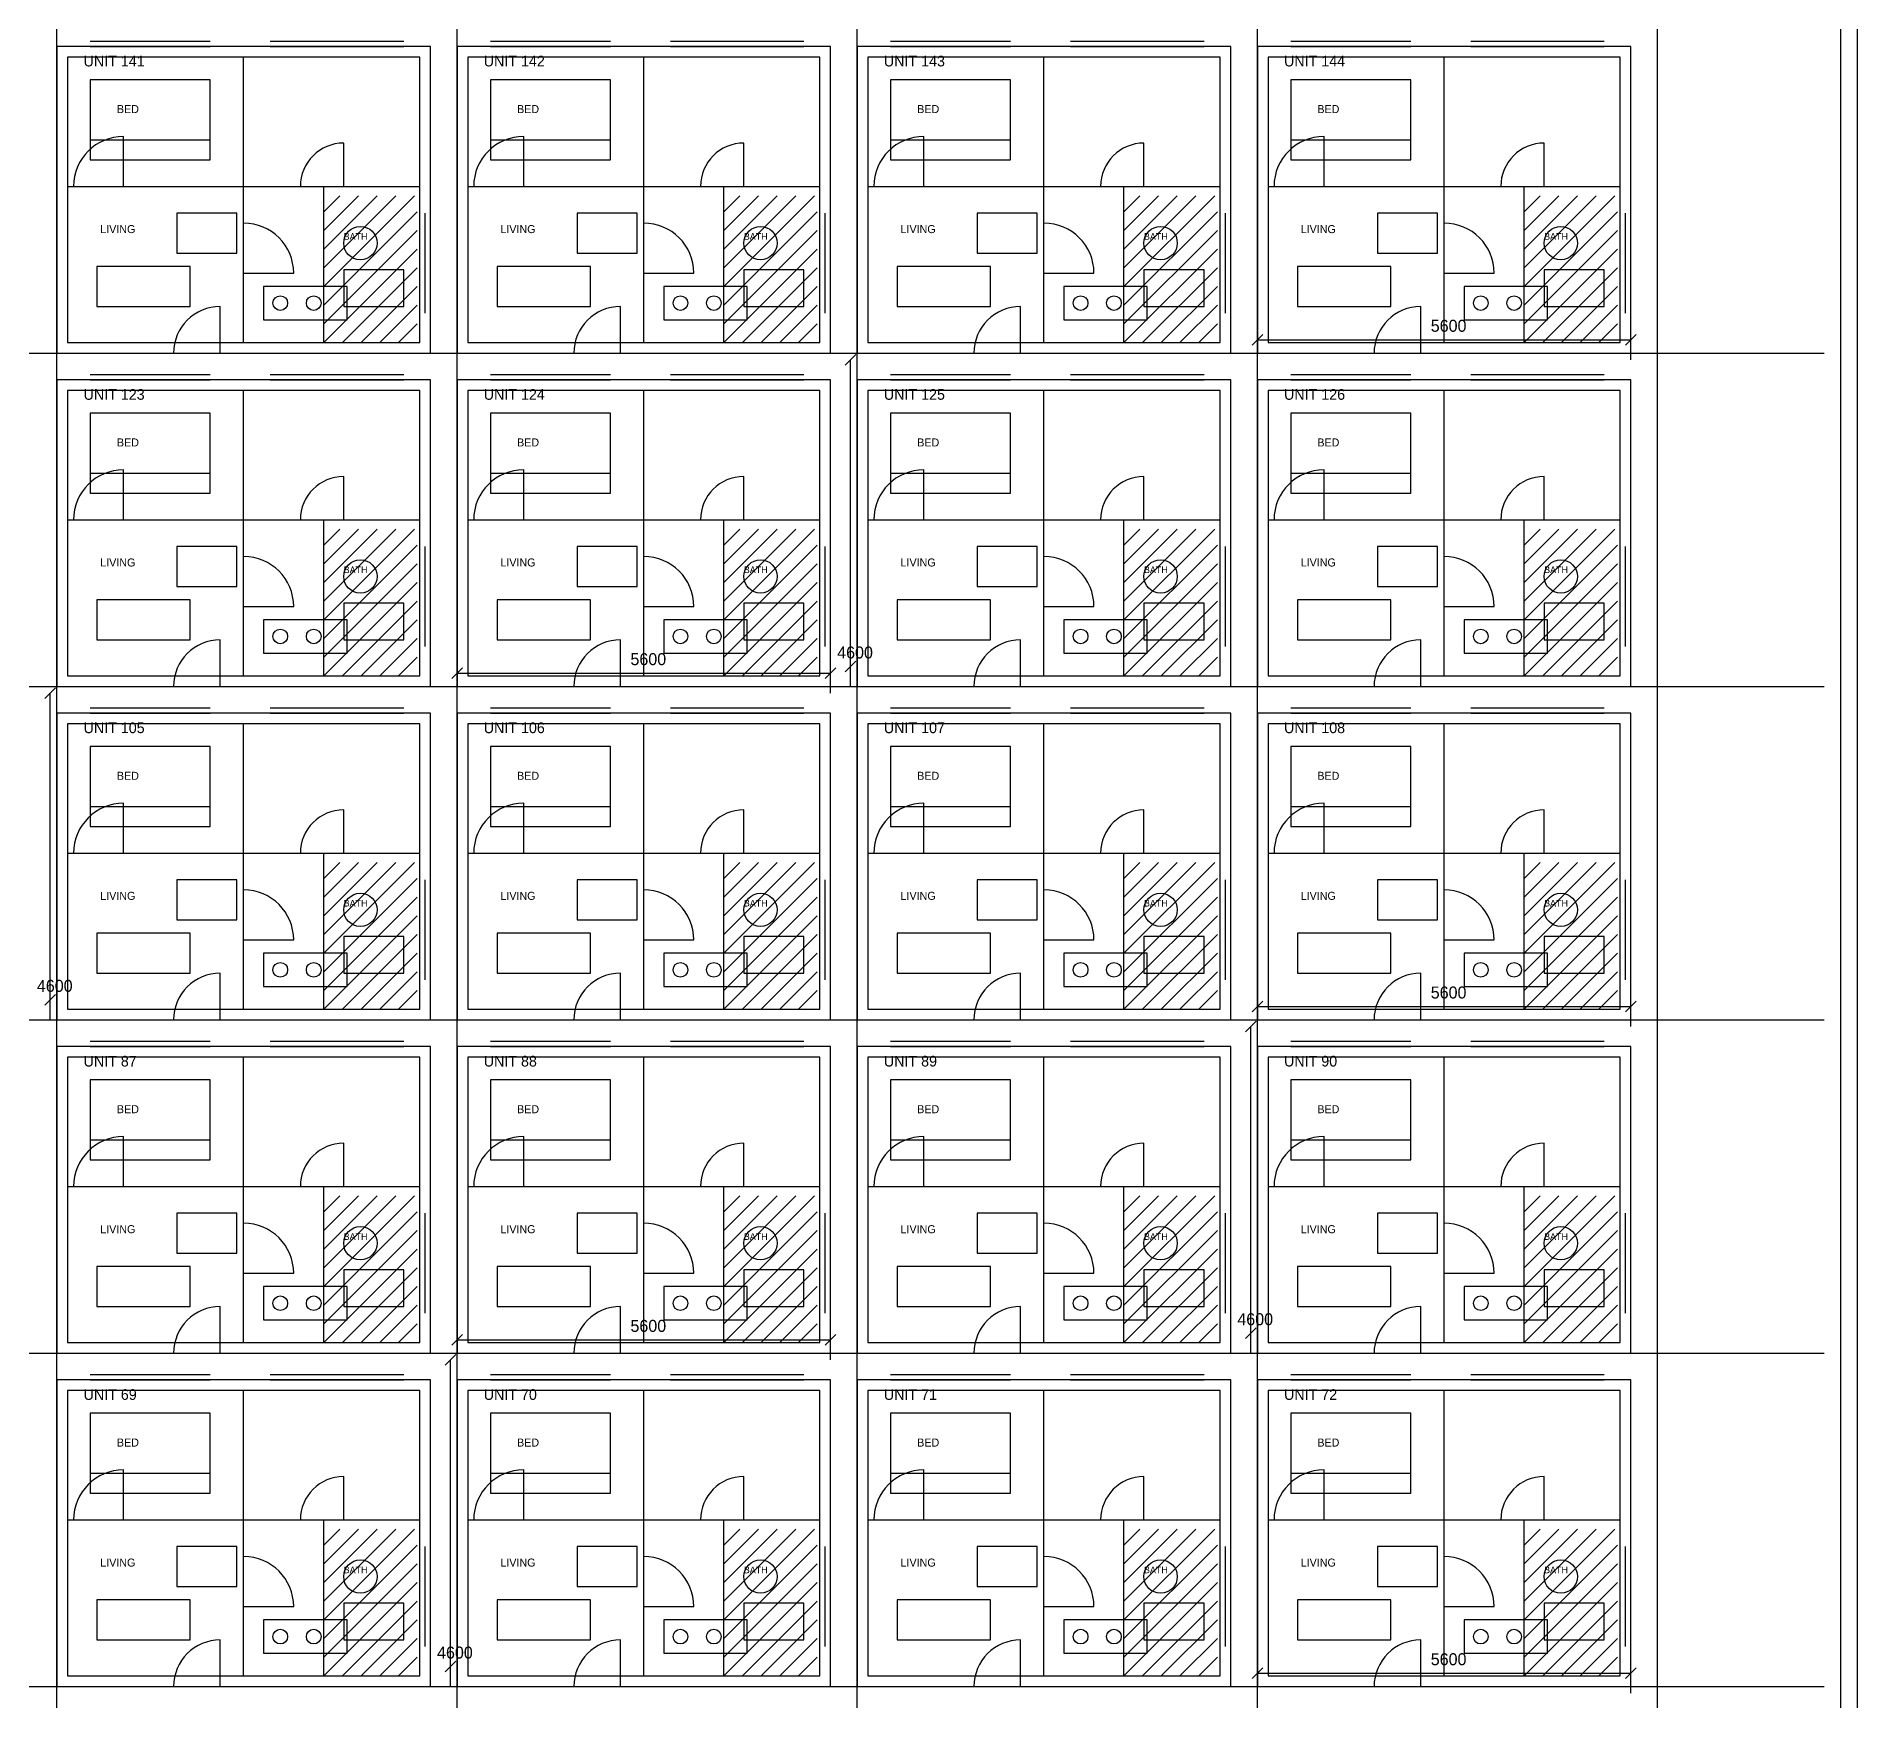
# Model space of a CAD drawing. Header units: millimetres. Extents: x -689 to 114080, y -500 to 99080.
# Drawn here: x 86693 to 114000, y 17790 to 42750 of the extents above; entities that cross this region are included whole.
import ezdxf

# ---------------------------------------------------------------- set-up
doc = ezdxf.new("R2010")
doc.units = ezdxf.units.MM
for name, color, linetype in [('DIMENSIONS', 3, 'CONTINUOUS'), ('DOORS', 2, 'CONTINUOUS'), ('FURNITURE', 5, 'CONTINUOUS'), ('GRID', 8, 'CONTINUOUS'), ('HATCH_SIM', 9, 'CONTINUOUS'), ('TEXT', 6, 'CONTINUOUS'), ('WALLS', 7, 'CONTINUOUS'), ('WINDOWS', 4, 'CONTINUOUS')]:
    doc.layers.add(name, color=color, linetype=linetype)

msp = doc.modelspace()

# ---------------------------------------------------------------- linework, layer by layer
at = {"layer": 'DIMENSIONS'}
for p, q in [((104920, 38120), (105080, 38280)), ((110520, 38120), (110680, 38280)), ((98820, 37820), (98980, 37980)), ((105000, 38200), (110600, 38200)), ((105000, 37900), (105000, 38200)), ((110600, 37900), (110600, 38200)), ((98900, 33300), (98900, 37900)), ((98900, 37600), (98900, 37900)), ((98820, 33220), (98980, 33380)), ((92920, 33120), (93080, 33280)), ((93000, 33200), (98600, 33200)), ((93000, 32900), (93000, 33200)), ((98520, 33120), (98680, 33280)), ((98600, 32900), (98600, 33200)), ((98900, 33000), (98900, 33300)), ((86820, 32820), (86980, 32980)), ((86900, 28300), (86900, 32900)), ((86900, 32600), (86900, 32900)), ((86820, 28220), (86980, 28380)), ((86900, 28000), (86900, 28300)), ((104920, 28120), (105080, 28280)), ((105000, 28200), (110600, 28200)), ((105000, 27900), (105000, 28200)), ((110520, 28120), (110680, 28280)), ((110600, 27900), (110600, 28200)), ((104820, 27820), (104980, 27980)), ((104900, 23300), (104900, 27900)), ((104900, 27600), (104900, 27900)), ((92920, 23120), (93080, 23280)), ((98520, 23120), (98680, 23280)), ((104820, 23220), (104980, 23380)), ((104900, 23000), (104900, 23300)), ((92820, 22820), (92980, 22980)), ((93000, 23200), (98600, 23200)), ((93000, 22900), (93000, 23200)), ((98600, 22900), (98600, 23200)), ((92900, 18300), (92900, 22900)), ((92900, 22600), (92900, 22900)), ((92820, 18220), (92980, 18380)), ((92900, 18000), (92900, 18300)), ((104920, 18120), (105080, 18280)), ((105000, 18200), (110600, 18200)), ((105000, 17900), (105000, 18200)), ((110520, 18120), (110680, 18280)), ((110600, 17900), (110600, 18200))]:
    msp.add_line(p, q, dxfattribs=at)
at = {"layer": 'DOORS'}
for p, q in [((88000, 40500), (88000, 41250)), ((94000, 40500), (94000, 41250)), ((100000, 40500), (100000, 41250)), ((106000, 40500), (106000, 41250)), ((91300, 40500), (91300, 41150)), ((97300, 40500), (97300, 41150)), ((103300, 40500), (103300, 41150)), ((109300, 40500), (109300, 41150)), ((89800, 39200), (90550, 39200)), ((95800, 39200), (96550, 39200)), ((101800, 39200), (102550, 39200)), ((107800, 39200), (108550, 39200)), ((89450, 38000), (89450, 38700)), ((95450, 38000), (95450, 38700)), ((101450, 38000), (101450, 38700)), ((107450, 38000), (107450, 38700)), ((88000, 35500), (88000, 36250)), ((91300, 35500), (91300, 36150)), ((94000, 35500), (94000, 36250)), ((97300, 35500), (97300, 36150)), ((100000, 35500), (100000, 36250)), ((103300, 35500), (103300, 36150)), ((106000, 35500), (106000, 36250)), ((109300, 35500), (109300, 36150)), ((89800, 34200), (90550, 34200)), ((95800, 34200), (96550, 34200)), ((101800, 34200), (102550, 34200)), ((107800, 34200), (108550, 34200)), ((89450, 33000), (89450, 33700)), ((95450, 33000), (95450, 33700)), ((101450, 33000), (101450, 33700)), ((107450, 33000), (107450, 33700)), ((88000, 30500), (88000, 31250)), ((91300, 30500), (91300, 31150)), ((94000, 30500), (94000, 31250)), ((97300, 30500), (97300, 31150)), ((100000, 30500), (100000, 31250)), ((103300, 30500), (103300, 31150)), ((106000, 30500), (106000, 31250)), ((109300, 30500), (109300, 31150)), ((89800, 29200), (90550, 29200)), ((95800, 29200), (96550, 29200)), ((101800, 29200), (102550, 29200)), ((107800, 29200), (108550, 29200)), ((89450, 28000), (89450, 28700)), ((95450, 28000), (95450, 28700)), ((101450, 28000), (101450, 28700)), ((107450, 28000), (107450, 28700)), ((88000, 25500), (88000, 26250)), ((94000, 25500), (94000, 26250)), ((100000, 25500), (100000, 26250)), ((106000, 25500), (106000, 26250)), ((91300, 25500), (91300, 26150)), ((97300, 25500), (97300, 26150)), ((103300, 25500), (103300, 26150)), ((109300, 25500), (109300, 26150)), ((89800, 24200), (90550, 24200)), ((95800, 24200), (96550, 24200)), ((101800, 24200), (102550, 24200)), ((107800, 24200), (108550, 24200)), ((89450, 23000), (89450, 23700)), ((95450, 23000), (95450, 23700)), ((101450, 23000), (101450, 23700)), ((107450, 23000), (107450, 23700)), ((88000, 20500), (88000, 21250)), ((91300, 20500), (91300, 21150)), ((94000, 20500), (94000, 21250)), ((97300, 20500), (97300, 21150)), ((100000, 20500), (100000, 21250)), ((103300, 20500), (103300, 21150)), ((106000, 20500), (106000, 21250)), ((109300, 20500), (109300, 21150)), ((89800, 19200), (90550, 19200)), ((95800, 19200), (96550, 19200)), ((101800, 19200), (102550, 19200)), ((107800, 19200), (108550, 19200)), ((89450, 18000), (89450, 18700)), ((95450, 18000), (95450, 18700)), ((101450, 18000), (101450, 18700)), ((107450, 18000), (107450, 18700))]:
    msp.add_line(p, q, dxfattribs=at)
for centre, radius, start, end in [((88000, 40500), 750, 90, 180), ((94000, 40500), 750, 90, 180), ((100000, 40500), 750, 90, 180), ((106000, 40500), 750, 90, 180), ((91300, 40500), 650, 90, 180), ((97300, 40500), 650, 90, 180), ((103300, 40500), 650, 90, 180), ((109300, 40500), 650, 90, 180), ((89800, 39200), 750, 0, 90), ((95800, 39200), 750, 0, 90), ((101800, 39200), 750, 0, 90), ((107800, 39200), 750, 0, 90), ((89450, 38000), 700, 90, 180), ((95450, 38000), 700, 90, 180), ((101450, 38000), 700, 90, 180), ((107450, 38000), 700, 90, 180), ((88000, 35500), 750, 90, 180), ((91300, 35500), 650, 90, 180), ((94000, 35500), 750, 90, 180), ((97300, 35500), 650, 90, 180), ((100000, 35500), 750, 90, 180), ((103300, 35500), 650, 90, 180), ((106000, 35500), 750, 90, 180), ((109300, 35500), 650, 90, 180), ((89800, 34200), 750, 0, 90), ((95800, 34200), 750, 0, 90), ((101800, 34200), 750, 0, 90), ((107800, 34200), 750, 0, 90), ((89450, 33000), 700, 90, 180), ((95450, 33000), 700, 90, 180), ((101450, 33000), 700, 90, 180), ((107450, 33000), 700, 90, 180), ((88000, 30500), 750, 90, 180), ((91300, 30500), 650, 90, 180), ((94000, 30500), 750, 90, 180), ((97300, 30500), 650, 90, 180), ((100000, 30500), 750, 90, 180), ((103300, 30500), 650, 90, 180), ((106000, 30500), 750, 90, 180), ((109300, 30500), 650, 90, 180), ((89800, 29200), 750, 0, 90), ((95800, 29200), 750, 0, 90), ((101800, 29200), 750, 0, 90), ((107800, 29200), 750, 0, 90), ((89450, 28000), 700, 90, 180), ((95450, 28000), 700, 90, 180), ((101450, 28000), 700, 90, 180), ((107450, 28000), 700, 90, 180), ((88000, 25500), 750, 90, 180), ((94000, 25500), 750, 90, 180), ((100000, 25500), 750, 90, 180), ((106000, 25500), 750, 90, 180), ((91300, 25500), 650, 90, 180), ((97300, 25500), 650, 90, 180), ((103300, 25500), 650, 90, 180), ((109300, 25500), 650, 90, 180), ((89800, 24200), 750, 0, 90), ((95800, 24200), 750, 0, 90), ((101800, 24200), 750, 0, 90), ((107800, 24200), 750, 0, 90), ((89450, 23000), 700, 90, 180), ((95450, 23000), 700, 90, 180), ((101450, 23000), 700, 90, 180), ((107450, 23000), 700, 90, 180), ((88000, 20500), 750, 90, 180), ((91300, 20500), 650, 90, 180), ((94000, 20500), 750, 90, 180), ((97300, 20500), 650, 90, 180), ((100000, 20500), 750, 90, 180), ((103300, 20500), 650, 90, 180), ((106000, 20500), 750, 90, 180), ((109300, 20500), 650, 90, 180), ((89800, 19200), 750, 0, 90), ((95800, 19200), 750, 0, 90), ((101800, 19200), 750, 0, 90), ((107800, 19200), 750, 0, 90), ((89450, 18000), 700, 90, 180), ((95450, 18000), 700, 90, 180), ((101450, 18000), 700, 90, 180), ((107450, 18000), 700, 90, 180)]:
    msp.add_arc(centre, radius, start, end, dxfattribs=at)
at = {"layer": 'FURNITURE'}
for p, q in [((89300, 42100), (87500, 42100)), ((87500, 42100), (87500, 40900)), ((89300, 40900), (89300, 42100)), ((95300, 42100), (93500, 42100)), ((93500, 42100), (93500, 40900)), ((95300, 40900), (95300, 42100)), ((101300, 42100), (99500, 42100)), ((99500, 42100), (99500, 40900)), ((101300, 40900), (101300, 42100)), ((107300, 42100), (105500, 42100)), ((105500, 42100), (105500, 40900)), ((107300, 40900), (107300, 42100)), ((87500, 41200), (89300, 41200)), ((93500, 41200), (95300, 41200)), ((99500, 41200), (101300, 41200)), ((105500, 41200), (107300, 41200)), ((87500, 40900), (89300, 40900)), ((93500, 40900), (95300, 40900)), ((99500, 40900), (101300, 40900)), ((105500, 40900), (107300, 40900)), ((89700, 40100), (88800, 40100)), ((88800, 40100), (88800, 39500)), ((89700, 39500), (89700, 40100)), ((95700, 40100), (94800, 40100)), ((94800, 40100), (94800, 39500)), ((95700, 39500), (95700, 40100)), ((101700, 40100), (100800, 40100)), ((100800, 40100), (100800, 39500)), ((101700, 39500), (101700, 40100)), ((107700, 40100), (106800, 40100)), ((106800, 40100), (106800, 39500)), ((107700, 39500), (107700, 40100)), ((88800, 39500), (89700, 39500)), ((94800, 39500), (95700, 39500)), ((100800, 39500), (101700, 39500)), ((106800, 39500), (107700, 39500)), ((89000, 39300), (87600, 39300)), ((87600, 39300), (87600, 38700)), ((89000, 38700), (89000, 39300)), ((92200, 39250), (91300, 39250)), ((91300, 39250), (91300, 38700)), ((92200, 38700), (92200, 39250)), ((95000, 39300), (93600, 39300)), ((93600, 39300), (93600, 38700)), ((95000, 38700), (95000, 39300)), ((98200, 39250), (97300, 39250)), ((97300, 39250), (97300, 38700)), ((98200, 38700), (98200, 39250)), ((101000, 39300), (99600, 39300)), ((99600, 39300), (99600, 38700)), ((101000, 38700), (101000, 39300)), ((104200, 39250), (103300, 39250)), ((103300, 39250), (103300, 38700)), ((104200, 38700), (104200, 39250)), ((107000, 39300), (105600, 39300)), ((105600, 39300), (105600, 38700)), ((107000, 38700), (107000, 39300)), ((110200, 39250), (109300, 39250)), ((109300, 39250), (109300, 38700)), ((110200, 38700), (110200, 39250)), ((91350, 39000), (90100, 39000)), ((90100, 39000), (90100, 38500)), ((91350, 38500), (91350, 39000)), ((97350, 39000), (96100, 39000)), ((96100, 39000), (96100, 38500)), ((97350, 38500), (97350, 39000)), ((103350, 39000), (102100, 39000)), ((102100, 39000), (102100, 38500)), ((103350, 38500), (103350, 39000)), ((109350, 39000), (108100, 39000)), ((108100, 39000), (108100, 38500)), ((109350, 38500), (109350, 39000)), ((87600, 38700), (89000, 38700)), ((91300, 38700), (92200, 38700)), ((93600, 38700), (95000, 38700)), ((97300, 38700), (98200, 38700)), ((99600, 38700), (101000, 38700)), ((103300, 38700), (104200, 38700)), ((105600, 38700), (107000, 38700)), ((109300, 38700), (110200, 38700)), ((90100, 38500), (91350, 38500)), ((96100, 38500), (97350, 38500)), ((102100, 38500), (103350, 38500)), ((108100, 38500), (109350, 38500)), ((89300, 37100), (87500, 37100)), ((87500, 37100), (87500, 35900)), ((89300, 35900), (89300, 37100)), ((95300, 37100), (93500, 37100)), ((93500, 37100), (93500, 35900)), ((95300, 35900), (95300, 37100)), ((101300, 37100), (99500, 37100)), ((99500, 37100), (99500, 35900)), ((101300, 35900), (101300, 37100)), ((107300, 37100), (105500, 37100)), ((105500, 37100), (105500, 35900)), ((107300, 35900), (107300, 37100)), ((87500, 36200), (89300, 36200)), ((93500, 36200), (95300, 36200)), ((99500, 36200), (101300, 36200)), ((105500, 36200), (107300, 36200)), ((87500, 35900), (89300, 35900)), ((93500, 35900), (95300, 35900)), ((99500, 35900), (101300, 35900)), ((105500, 35900), (107300, 35900)), ((89700, 35100), (88800, 35100)), ((88800, 35100), (88800, 34500)), ((89700, 34500), (89700, 35100)), ((95700, 35100), (94800, 35100)), ((94800, 35100), (94800, 34500)), ((95700, 34500), (95700, 35100)), ((101700, 35100), (100800, 35100)), ((100800, 35100), (100800, 34500)), ((101700, 34500), (101700, 35100)), ((107700, 35100), (106800, 35100)), ((106800, 35100), (106800, 34500)), ((107700, 34500), (107700, 35100)), ((88800, 34500), (89700, 34500)), ((94800, 34500), (95700, 34500)), ((100800, 34500), (101700, 34500)), ((106800, 34500), (107700, 34500)), ((89000, 34300), (87600, 34300)), ((87600, 34300), (87600, 33700)), ((89000, 33700), (89000, 34300)), ((92200, 34250), (91300, 34250)), ((91300, 34250), (91300, 33700)), ((92200, 33700), (92200, 34250)), ((95000, 34300), (93600, 34300)), ((93600, 34300), (93600, 33700)), ((95000, 33700), (95000, 34300)), ((98200, 34250), (97300, 34250)), ((97300, 34250), (97300, 33700)), ((98200, 33700), (98200, 34250)), ((101000, 34300), (99600, 34300)), ((99600, 34300), (99600, 33700)), ((101000, 33700), (101000, 34300)), ((104200, 34250), (103300, 34250)), ((103300, 34250), (103300, 33700)), ((104200, 33700), (104200, 34250)), ((107000, 34300), (105600, 34300)), ((105600, 34300), (105600, 33700)), ((107000, 33700), (107000, 34300)), ((110200, 34250), (109300, 34250)), ((109300, 34250), (109300, 33700)), ((110200, 33700), (110200, 34250)), ((91350, 34000), (90100, 34000)), ((90100, 34000), (90100, 33500)), ((91350, 33500), (91350, 34000)), ((97350, 34000), (96100, 34000)), ((96100, 34000), (96100, 33500)), ((97350, 33500), (97350, 34000)), ((103350, 34000), (102100, 34000)), ((102100, 34000), (102100, 33500)), ((103350, 33500), (103350, 34000)), ((109350, 34000), (108100, 34000)), ((108100, 34000), (108100, 33500)), ((109350, 33500), (109350, 34000)), ((87600, 33700), (89000, 33700)), ((91300, 33700), (92200, 33700)), ((93600, 33700), (95000, 33700)), ((97300, 33700), (98200, 33700)), ((99600, 33700), (101000, 33700)), ((103300, 33700), (104200, 33700)), ((105600, 33700), (107000, 33700)), ((109300, 33700), (110200, 33700)), ((90100, 33500), (91350, 33500)), ((96100, 33500), (97350, 33500)), ((102100, 33500), (103350, 33500)), ((108100, 33500), (109350, 33500)), ((89300, 32100), (87500, 32100)), ((87500, 32100), (87500, 30900)), ((89300, 30900), (89300, 32100)), ((95300, 32100), (93500, 32100)), ((93500, 32100), (93500, 30900)), ((95300, 30900), (95300, 32100)), ((101300, 32100), (99500, 32100)), ((99500, 32100), (99500, 30900)), ((101300, 30900), (101300, 32100)), ((107300, 32100), (105500, 32100)), ((105500, 32100), (105500, 30900)), ((107300, 30900), (107300, 32100)), ((87500, 31200), (89300, 31200)), ((93500, 31200), (95300, 31200)), ((99500, 31200), (101300, 31200)), ((105500, 31200), (107300, 31200)), ((87500, 30900), (89300, 30900)), ((93500, 30900), (95300, 30900)), ((99500, 30900), (101300, 30900)), ((105500, 30900), (107300, 30900)), ((89700, 30100), (88800, 30100)), ((88800, 30100), (88800, 29500)), ((89700, 29500), (89700, 30100)), ((95700, 30100), (94800, 30100)), ((94800, 30100), (94800, 29500)), ((95700, 29500), (95700, 30100)), ((101700, 30100), (100800, 30100)), ((100800, 30100), (100800, 29500)), ((101700, 29500), (101700, 30100)), ((107700, 30100), (106800, 30100)), ((106800, 30100), (106800, 29500)), ((107700, 29500), (107700, 30100)), ((88800, 29500), (89700, 29500)), ((94800, 29500), (95700, 29500)), ((100800, 29500), (101700, 29500)), ((106800, 29500), (107700, 29500)), ((89000, 29300), (87600, 29300)), ((87600, 29300), (87600, 28700)), ((89000, 28700), (89000, 29300)), ((92200, 29250), (91300, 29250)), ((91300, 29250), (91300, 28700)), ((92200, 28700), (92200, 29250)), ((95000, 29300), (93600, 29300)), ((93600, 29300), (93600, 28700)), ((95000, 28700), (95000, 29300)), ((98200, 29250), (97300, 29250)), ((97300, 29250), (97300, 28700)), ((98200, 28700), (98200, 29250)), ((101000, 29300), (99600, 29300)), ((99600, 29300), (99600, 28700)), ((101000, 28700), (101000, 29300)), ((104200, 29250), (103300, 29250)), ((103300, 29250), (103300, 28700)), ((104200, 28700), (104200, 29250)), ((107000, 29300), (105600, 29300)), ((105600, 29300), (105600, 28700)), ((107000, 28700), (107000, 29300)), ((110200, 29250), (109300, 29250)), ((109300, 29250), (109300, 28700)), ((110200, 28700), (110200, 29250)), ((91350, 29000), (90100, 29000)), ((90100, 29000), (90100, 28500)), ((91350, 28500), (91350, 29000)), ((97350, 29000), (96100, 29000)), ((96100, 29000), (96100, 28500)), ((97350, 28500), (97350, 29000)), ((103350, 29000), (102100, 29000)), ((102100, 29000), (102100, 28500)), ((103350, 28500), (103350, 29000)), ((109350, 29000), (108100, 29000)), ((108100, 29000), (108100, 28500)), ((109350, 28500), (109350, 29000)), ((87600, 28700), (89000, 28700)), ((91300, 28700), (92200, 28700)), ((93600, 28700), (95000, 28700)), ((97300, 28700), (98200, 28700)), ((99600, 28700), (101000, 28700)), ((103300, 28700), (104200, 28700)), ((105600, 28700), (107000, 28700)), ((109300, 28700), (110200, 28700)), ((90100, 28500), (91350, 28500)), ((96100, 28500), (97350, 28500)), ((102100, 28500), (103350, 28500)), ((108100, 28500), (109350, 28500)), ((89300, 27100), (87500, 27100)), ((87500, 27100), (87500, 25900)), ((89300, 25900), (89300, 27100)), ((95300, 27100), (93500, 27100)), ((93500, 27100), (93500, 25900)), ((95300, 25900), (95300, 27100)), ((101300, 27100), (99500, 27100)), ((99500, 27100), (99500, 25900)), ((101300, 25900), (101300, 27100)), ((107300, 27100), (105500, 27100)), ((105500, 27100), (105500, 25900)), ((107300, 25900), (107300, 27100)), ((87500, 26200), (89300, 26200)), ((93500, 26200), (95300, 26200)), ((99500, 26200), (101300, 26200)), ((105500, 26200), (107300, 26200)), ((87500, 25900), (89300, 25900)), ((93500, 25900), (95300, 25900)), ((99500, 25900), (101300, 25900)), ((105500, 25900), (107300, 25900)), ((89700, 25100), (88800, 25100)), ((88800, 25100), (88800, 24500)), ((89700, 24500), (89700, 25100)), ((95700, 25100), (94800, 25100)), ((94800, 25100), (94800, 24500)), ((95700, 24500), (95700, 25100)), ((101700, 25100), (100800, 25100)), ((100800, 25100), (100800, 24500)), ((101700, 24500), (101700, 25100)), ((107700, 25100), (106800, 25100)), ((106800, 25100), (106800, 24500)), ((107700, 24500), (107700, 25100)), ((88800, 24500), (89700, 24500)), ((94800, 24500), (95700, 24500)), ((100800, 24500), (101700, 24500)), ((106800, 24500), (107700, 24500)), ((89000, 24300), (87600, 24300)), ((87600, 24300), (87600, 23700)), ((89000, 23700), (89000, 24300)), ((92200, 24250), (91300, 24250)), ((91300, 24250), (91300, 23700)), ((92200, 23700), (92200, 24250)), ((95000, 24300), (93600, 24300)), ((93600, 24300), (93600, 23700)), ((95000, 23700), (95000, 24300)), ((98200, 24250), (97300, 24250)), ((97300, 24250), (97300, 23700)), ((98200, 23700), (98200, 24250)), ((101000, 24300), (99600, 24300)), ((99600, 24300), (99600, 23700)), ((101000, 23700), (101000, 24300)), ((104200, 24250), (103300, 24250)), ((103300, 24250), (103300, 23700)), ((104200, 23700), (104200, 24250)), ((107000, 24300), (105600, 24300)), ((105600, 24300), (105600, 23700)), ((107000, 23700), (107000, 24300)), ((110200, 24250), (109300, 24250)), ((109300, 24250), (109300, 23700)), ((110200, 23700), (110200, 24250)), ((91350, 24000), (90100, 24000)), ((90100, 24000), (90100, 23500)), ((91350, 23500), (91350, 24000)), ((97350, 24000), (96100, 24000)), ((96100, 24000), (96100, 23500)), ((97350, 23500), (97350, 24000)), ((103350, 24000), (102100, 24000)), ((102100, 24000), (102100, 23500)), ((103350, 23500), (103350, 24000)), ((109350, 24000), (108100, 24000)), ((108100, 24000), (108100, 23500)), ((109350, 23500), (109350, 24000)), ((87600, 23700), (89000, 23700)), ((90100, 23500), (91350, 23500)), ((91300, 23700), (92200, 23700)), ((93600, 23700), (95000, 23700)), ((96100, 23500), (97350, 23500)), ((97300, 23700), (98200, 23700)), ((99600, 23700), (101000, 23700)), ((102100, 23500), (103350, 23500)), ((103300, 23700), (104200, 23700)), ((105600, 23700), (107000, 23700)), ((108100, 23500), (109350, 23500)), ((109300, 23700), (110200, 23700)), ((89300, 22100), (87500, 22100)), ((87500, 22100), (87500, 20900)), ((89300, 20900), (89300, 22100)), ((95300, 22100), (93500, 22100)), ((93500, 22100), (93500, 20900)), ((95300, 20900), (95300, 22100)), ((101300, 22100), (99500, 22100)), ((99500, 22100), (99500, 20900)), ((101300, 20900), (101300, 22100)), ((107300, 22100), (105500, 22100)), ((105500, 22100), (105500, 20900)), ((107300, 20900), (107300, 22100)), ((87500, 21200), (89300, 21200)), ((93500, 21200), (95300, 21200)), ((99500, 21200), (101300, 21200)), ((105500, 21200), (107300, 21200)), ((87500, 20900), (89300, 20900)), ((93500, 20900), (95300, 20900)), ((99500, 20900), (101300, 20900)), ((105500, 20900), (107300, 20900)), ((89700, 20100), (88800, 20100)), ((88800, 20100), (88800, 19500)), ((89700, 19500), (89700, 20100)), ((95700, 20100), (94800, 20100)), ((94800, 20100), (94800, 19500)), ((95700, 19500), (95700, 20100)), ((101700, 20100), (100800, 20100)), ((100800, 20100), (100800, 19500)), ((101700, 19500), (101700, 20100)), ((107700, 20100), (106800, 20100)), ((106800, 20100), (106800, 19500)), ((107700, 19500), (107700, 20100)), ((88800, 19500), (89700, 19500)), ((94800, 19500), (95700, 19500)), ((100800, 19500), (101700, 19500)), ((106800, 19500), (107700, 19500)), ((89000, 19300), (87600, 19300)), ((87600, 19300), (87600, 18700)), ((89000, 18700), (89000, 19300)), ((92200, 19250), (91300, 19250)), ((91300, 19250), (91300, 18700)), ((92200, 18700), (92200, 19250)), ((95000, 19300), (93600, 19300)), ((93600, 19300), (93600, 18700)), ((95000, 18700), (95000, 19300)), ((98200, 19250), (97300, 19250)), ((97300, 19250), (97300, 18700)), ((98200, 18700), (98200, 19250)), ((101000, 19300), (99600, 19300)), ((99600, 19300), (99600, 18700)), ((101000, 18700), (101000, 19300)), ((104200, 19250), (103300, 19250)), ((103300, 19250), (103300, 18700)), ((104200, 18700), (104200, 19250)), ((107000, 19300), (105600, 19300)), ((105600, 19300), (105600, 18700)), ((107000, 18700), (107000, 19300)), ((110200, 19250), (109300, 19250)), ((109300, 19250), (109300, 18700)), ((110200, 18700), (110200, 19250)), ((91350, 19000), (90100, 19000)), ((90100, 19000), (90100, 18500)), ((91350, 18500), (91350, 19000)), ((97350, 19000), (96100, 19000)), ((96100, 19000), (96100, 18500)), ((97350, 18500), (97350, 19000)), ((103350, 19000), (102100, 19000)), ((102100, 19000), (102100, 18500)), ((103350, 18500), (103350, 19000)), ((109350, 19000), (108100, 19000)), ((108100, 19000), (108100, 18500)), ((109350, 18500), (109350, 19000)), ((87600, 18700), (89000, 18700)), ((91300, 18700), (92200, 18700)), ((93600, 18700), (95000, 18700)), ((97300, 18700), (98200, 18700)), ((99600, 18700), (101000, 18700)), ((103300, 18700), (104200, 18700)), ((105600, 18700), (107000, 18700)), ((109300, 18700), (110200, 18700)), ((90100, 18500), (91350, 18500)), ((96100, 18500), (97350, 18500)), ((102100, 18500), (103350, 18500)), ((108100, 18500), (109350, 18500))]:
    msp.add_line(p, q, dxfattribs=at)
for centre, radius in [((91550, 39650), 250), ((97550, 39650), 250), ((103550, 39650), 250), ((109550, 39650), 250), ((90350, 38750), 110), ((90850, 38750), 110), ((96350, 38750), 110), ((96850, 38750), 110), ((102350, 38750), 110), ((102850, 38750), 110), ((108350, 38750), 110), ((108850, 38750), 110), ((91550, 34650), 250), ((97550, 34650), 250), ((103550, 34650), 250), ((109550, 34650), 250), ((90350, 33750), 110), ((90850, 33750), 110), ((96350, 33750), 110), ((96850, 33750), 110), ((102350, 33750), 110), ((102850, 33750), 110), ((108350, 33750), 110), ((108850, 33750), 110), ((91550, 29650), 250), ((97550, 29650), 250), ((103550, 29650), 250), ((109550, 29650), 250), ((90350, 28750), 110), ((90850, 28750), 110), ((96350, 28750), 110), ((96850, 28750), 110), ((102350, 28750), 110), ((102850, 28750), 110), ((108350, 28750), 110), ((108850, 28750), 110), ((91550, 24650), 250), ((97550, 24650), 250), ((103550, 24650), 250), ((109550, 24650), 250), ((90350, 23750), 110), ((90850, 23750), 110), ((96350, 23750), 110), ((96850, 23750), 110), ((102350, 23750), 110), ((102850, 23750), 110), ((108350, 23750), 110), ((108850, 23750), 110), ((91550, 19650), 250), ((97550, 19650), 250), ((103550, 19650), 250), ((109550, 19650), 250), ((90350, 18750), 110), ((90850, 18750), 110), ((96350, 18750), 110), ((96850, 18750), 110), ((102350, 18750), 110), ((102850, 18750), 110), ((108350, 18750), 110), ((108850, 18750), 110)]:
    msp.add_circle(centre, radius, dxfattribs=at)
at = {"layer": 'GRID'}
for p, q in [((87000, 500), (87000, 97700)), ((93000, 500), (93000, 97700)), ((99000, 500), (99000, 97700)), ((105000, 500), (105000, 97700)), ((111000, 500), (111000, 97700)), ((500, 38000), (113500, 38000)), ((500, 33000), (113500, 33000)), ((500, 28000), (113500, 28000)), ((500, 23000), (113500, 23000)), ((500, 18000), (113500, 18000))]:
    msp.add_line(p, q, dxfattribs=at)
at = {"layer": 'HATCH_SIM'}
for p, q in [((91000, 40120), (91240, 40360)), ((91000, 39840), (91520, 40360)), ((91000, 39560), (91800, 40360)), ((91000, 39280), (92080, 40360)), ((91000, 39000), (92360, 40360)), ((97000, 40120), (97240, 40360)), ((97000, 39840), (97520, 40360)), ((97000, 39560), (97800, 40360)), ((97000, 39280), (98080, 40360)), ((97000, 39000), (98360, 40360)), ((103000, 40120), (103240, 40360)), ((103000, 39840), (103520, 40360)), ((103000, 39560), (103800, 40360)), ((103000, 39280), (104080, 40360)), ((103000, 39000), (104360, 40360)), ((109000, 40120), (109240, 40360)), ((109000, 39840), (109520, 40360)), ((109000, 39560), (109800, 40360)), ((109000, 39280), (110080, 40360)), ((109000, 39000), (110360, 40360)), ((91000, 38720), (92400, 40120)), ((97000, 38720), (98400, 40120)), ((103000, 38720), (104400, 40120)), ((109000, 38720), (110400, 40120)), ((91000, 38440), (92400, 39840)), ((97000, 38440), (98400, 39840)), ((103000, 38440), (104400, 39840)), ((109000, 38440), (110400, 39840)), ((91000, 38160), (92400, 39560)), ((97000, 38160), (98400, 39560)), ((103000, 38160), (104400, 39560)), ((109000, 38160), (110400, 39560)), ((91280, 38160), (92400, 39280)), ((97280, 38160), (98400, 39280)), ((103280, 38160), (104400, 39280)), ((109280, 38160), (110400, 39280)), ((91560, 38160), (92400, 39000)), ((97560, 38160), (98400, 39000)), ((103560, 38160), (104400, 39000)), ((109560, 38160), (110400, 39000)), ((91840, 38160), (92400, 38720)), ((97840, 38160), (98400, 38720)), ((103840, 38160), (104400, 38720)), ((109840, 38160), (110400, 38720)), ((92120, 38160), (92400, 38440)), ((98120, 38160), (98400, 38440)), ((104120, 38160), (104400, 38440)), ((110120, 38160), (110400, 38440)), ((92400, 38160), (92400, 38160)), ((98400, 38160), (98400, 38160)), ((104400, 38160), (104400, 38160)), ((110400, 38160), (110400, 38160)), ((91000, 35120), (91240, 35360)), ((91000, 34840), (91520, 35360)), ((91000, 34560), (91800, 35360)), ((91000, 34280), (92080, 35360)), ((91000, 34000), (92360, 35360)), ((97000, 35120), (97240, 35360)), ((97000, 34840), (97520, 35360)), ((97000, 34560), (97800, 35360)), ((97000, 34280), (98080, 35360)), ((97000, 34000), (98360, 35360)), ((103000, 35120), (103240, 35360)), ((103000, 34840), (103520, 35360)), ((103000, 34560), (103800, 35360)), ((103000, 34280), (104080, 35360)), ((103000, 34000), (104360, 35360)), ((109000, 35120), (109240, 35360)), ((109000, 34840), (109520, 35360)), ((109000, 34560), (109800, 35360)), ((109000, 34280), (110080, 35360)), ((109000, 34000), (110360, 35360)), ((91000, 33720), (92400, 35120)), ((97000, 33720), (98400, 35120)), ((103000, 33720), (104400, 35120)), ((109000, 33720), (110400, 35120)), ((91000, 33440), (92400, 34840)), ((97000, 33440), (98400, 34840)), ((103000, 33440), (104400, 34840)), ((109000, 33440), (110400, 34840)), ((91000, 33160), (92400, 34560)), ((97000, 33160), (98400, 34560)), ((103000, 33160), (104400, 34560)), ((109000, 33160), (110400, 34560)), ((91280, 33160), (92400, 34280)), ((97280, 33160), (98400, 34280)), ((103280, 33160), (104400, 34280)), ((109280, 33160), (110400, 34280)), ((91560, 33160), (92400, 34000)), ((97560, 33160), (98400, 34000)), ((103560, 33160), (104400, 34000)), ((109560, 33160), (110400, 34000)), ((91840, 33160), (92400, 33720)), ((97840, 33160), (98400, 33720)), ((103840, 33160), (104400, 33720)), ((109840, 33160), (110400, 33720)), ((92120, 33160), (92400, 33440)), ((98120, 33160), (98400, 33440)), ((104120, 33160), (104400, 33440)), ((110120, 33160), (110400, 33440)), ((92400, 33160), (92400, 33160)), ((98400, 33160), (98400, 33160)), ((104400, 33160), (104400, 33160)), ((110400, 33160), (110400, 33160)), ((91000, 30120), (91240, 30360)), ((91000, 29840), (91520, 30360)), ((91000, 29560), (91800, 30360)), ((91000, 29280), (92080, 30360)), ((91000, 29000), (92360, 30360)), ((97000, 30120), (97240, 30360)), ((97000, 29840), (97520, 30360)), ((97000, 29560), (97800, 30360)), ((97000, 29280), (98080, 30360)), ((97000, 29000), (98360, 30360)), ((103000, 30120), (103240, 30360)), ((103000, 29840), (103520, 30360)), ((103000, 29560), (103800, 30360)), ((103000, 29280), (104080, 30360)), ((103000, 29000), (104360, 30360)), ((109000, 30120), (109240, 30360)), ((109000, 29840), (109520, 30360)), ((109000, 29560), (109800, 30360)), ((109000, 29280), (110080, 30360)), ((109000, 29000), (110360, 30360)), ((91000, 28720), (92400, 30120)), ((97000, 28720), (98400, 30120)), ((103000, 28720), (104400, 30120)), ((109000, 28720), (110400, 30120)), ((91000, 28440), (92400, 29840)), ((97000, 28440), (98400, 29840)), ((103000, 28440), (104400, 29840)), ((109000, 28440), (110400, 29840)), ((91000, 28160), (92400, 29560)), ((97000, 28160), (98400, 29560)), ((103000, 28160), (104400, 29560)), ((109000, 28160), (110400, 29560)), ((91280, 28160), (92400, 29280)), ((97280, 28160), (98400, 29280)), ((103280, 28160), (104400, 29280)), ((109280, 28160), (110400, 29280)), ((91560, 28160), (92400, 29000)), ((97560, 28160), (98400, 29000)), ((103560, 28160), (104400, 29000)), ((109560, 28160), (110400, 29000)), ((91840, 28160), (92400, 28720)), ((97840, 28160), (98400, 28720)), ((103840, 28160), (104400, 28720)), ((109840, 28160), (110400, 28720)), ((92120, 28160), (92400, 28440)), ((98120, 28160), (98400, 28440)), ((104120, 28160), (104400, 28440)), ((110120, 28160), (110400, 28440)), ((92400, 28160), (92400, 28160)), ((98400, 28160), (98400, 28160)), ((104400, 28160), (104400, 28160)), ((110400, 28160), (110400, 28160)), ((91000, 25120), (91240, 25360)), ((91000, 24840), (91520, 25360)), ((91000, 24560), (91800, 25360)), ((91000, 24280), (92080, 25360)), ((91000, 24000), (92360, 25360)), ((97000, 25120), (97240, 25360)), ((97000, 24840), (97520, 25360)), ((97000, 24560), (97800, 25360)), ((97000, 24280), (98080, 25360)), ((97000, 24000), (98360, 25360)), ((103000, 25120), (103240, 25360)), ((103000, 24840), (103520, 25360)), ((103000, 24560), (103800, 25360)), ((103000, 24280), (104080, 25360)), ((103000, 24000), (104360, 25360)), ((109000, 25120), (109240, 25360)), ((109000, 24840), (109520, 25360)), ((109000, 24560), (109800, 25360)), ((109000, 24280), (110080, 25360)), ((109000, 24000), (110360, 25360)), ((91000, 23720), (92400, 25120)), ((97000, 23720), (98400, 25120)), ((103000, 23720), (104400, 25120)), ((109000, 23720), (110400, 25120)), ((91000, 23440), (92400, 24840)), ((97000, 23440), (98400, 24840)), ((103000, 23440), (104400, 24840)), ((109000, 23440), (110400, 24840)), ((91000, 23160), (92400, 24560)), ((97000, 23160), (98400, 24560)), ((103000, 23160), (104400, 24560)), ((109000, 23160), (110400, 24560)), ((91280, 23160), (92400, 24280)), ((97280, 23160), (98400, 24280)), ((103280, 23160), (104400, 24280)), ((109280, 23160), (110400, 24280)), ((91560, 23160), (92400, 24000)), ((97560, 23160), (98400, 24000)), ((103560, 23160), (104400, 24000)), ((109560, 23160), (110400, 24000)), ((91840, 23160), (92400, 23720)), ((97840, 23160), (98400, 23720)), ((103840, 23160), (104400, 23720)), ((109840, 23160), (110400, 23720)), ((92120, 23160), (92400, 23440)), ((98120, 23160), (98400, 23440)), ((104120, 23160), (104400, 23440)), ((110120, 23160), (110400, 23440)), ((92400, 23160), (92400, 23160)), ((98400, 23160), (98400, 23160)), ((104400, 23160), (104400, 23160)), ((110400, 23160), (110400, 23160)), ((91000, 20120), (91240, 20360)), ((91000, 19840), (91520, 20360)), ((91000, 19560), (91800, 20360)), ((91000, 19280), (92080, 20360)), ((91000, 19000), (92360, 20360)), ((97000, 20120), (97240, 20360)), ((97000, 19840), (97520, 20360)), ((97000, 19560), (97800, 20360)), ((97000, 19280), (98080, 20360)), ((97000, 19000), (98360, 20360)), ((103000, 20120), (103240, 20360)), ((103000, 19840), (103520, 20360)), ((103000, 19560), (103800, 20360)), ((103000, 19280), (104080, 20360)), ((103000, 19000), (104360, 20360)), ((109000, 20120), (109240, 20360)), ((109000, 19840), (109520, 20360)), ((109000, 19560), (109800, 20360)), ((109000, 19280), (110080, 20360)), ((109000, 19000), (110360, 20360)), ((91000, 18720), (92400, 20120)), ((97000, 18720), (98400, 20120)), ((103000, 18720), (104400, 20120)), ((109000, 18720), (110400, 20120)), ((91000, 18440), (92400, 19840)), ((97000, 18440), (98400, 19840)), ((103000, 18440), (104400, 19840)), ((109000, 18440), (110400, 19840)), ((91000, 18160), (92400, 19560)), ((97000, 18160), (98400, 19560)), ((103000, 18160), (104400, 19560)), ((109000, 18160), (110400, 19560)), ((91280, 18160), (92400, 19280)), ((97280, 18160), (98400, 19280)), ((103280, 18160), (104400, 19280)), ((109280, 18160), (110400, 19280)), ((91560, 18160), (92400, 19000)), ((97560, 18160), (98400, 19000)), ((103560, 18160), (104400, 19000)), ((109560, 18160), (110400, 19000)), ((91840, 18160), (92400, 18720)), ((97840, 18160), (98400, 18720)), ((103840, 18160), (104400, 18720)), ((109840, 18160), (110400, 18720)), ((92120, 18160), (92400, 18440)), ((98120, 18160), (98400, 18440)), ((104120, 18160), (104400, 18440)), ((110120, 18160), (110400, 18440)), ((92400, 18160), (92400, 18160)), ((98400, 18160), (98400, 18160)), ((104400, 18160), (104400, 18160)), ((110400, 18160), (110400, 18160))]:
    msp.add_line(p, q, dxfattribs=at)
at = {"layer": 'WALLS'}
for p, q in [((114000, 0), (114000, 98200)), ((113750, 250), (113750, 97950)), ((92600, 42600), (87000, 42600)), ((87000, 42600), (87000, 38000)), ((92600, 38000), (92600, 42600)), ((98600, 42600), (93000, 42600)), ((93000, 42600), (93000, 38000)), ((98600, 38000), (98600, 42600)), ((104600, 42600), (99000, 42600)), ((99000, 42600), (99000, 38000)), ((104600, 38000), (104600, 42600)), ((110600, 42600), (105000, 42600)), ((105000, 42600), (105000, 38000)), ((110600, 38000), (110600, 42600)), ((92440, 42440), (87160, 42440)), ((87160, 42440), (87160, 38160)), ((89800, 38160), (89800, 42440)), ((92440, 38160), (92440, 42440)), ((98440, 42440), (93160, 42440)), ((93160, 42440), (93160, 38160)), ((95800, 38160), (95800, 42440)), ((98440, 38160), (98440, 42440)), ((104440, 42440), (99160, 42440)), ((99160, 42440), (99160, 38160)), ((101800, 38160), (101800, 42440)), ((104440, 38160), (104440, 42440)), ((110440, 42440), (105160, 42440)), ((105160, 42440), (105160, 38160)), ((107800, 38160), (107800, 42440)), ((110440, 38160), (110440, 42440)), ((87160, 40500), (92440, 40500)), ((91000, 38160), (91000, 40500)), ((93160, 40500), (98440, 40500)), ((97000, 38160), (97000, 40500)), ((99160, 40500), (104440, 40500)), ((103000, 38160), (103000, 40500)), ((105160, 40500), (110440, 40500)), ((109000, 38160), (109000, 40500)), ((87000, 38000), (92600, 38000)), ((87160, 38160), (92440, 38160)), ((93000, 38000), (98600, 38000)), ((93160, 38160), (98440, 38160)), ((99000, 38000), (104600, 38000)), ((99160, 38160), (104440, 38160)), ((105000, 38000), (110600, 38000)), ((105160, 38160), (110440, 38160)), ((92600, 37600), (87000, 37600)), ((87000, 37600), (87000, 33000)), ((92440, 37440), (87160, 37440)), ((87160, 37440), (87160, 33160)), ((89800, 33160), (89800, 37440)), ((92440, 33160), (92440, 37440)), ((92600, 33000), (92600, 37600)), ((98600, 37600), (93000, 37600)), ((93000, 37600), (93000, 33000)), ((98440, 37440), (93160, 37440)), ((93160, 37440), (93160, 33160)), ((95800, 33160), (95800, 37440)), ((98440, 33160), (98440, 37440)), ((98600, 33000), (98600, 37600)), ((104600, 37600), (99000, 37600)), ((99000, 37600), (99000, 33000)), ((104440, 37440), (99160, 37440)), ((99160, 37440), (99160, 33160)), ((101800, 33160), (101800, 37440)), ((104440, 33160), (104440, 37440)), ((104600, 33000), (104600, 37600)), ((110600, 37600), (105000, 37600)), ((105000, 37600), (105000, 33000)), ((110440, 37440), (105160, 37440)), ((105160, 37440), (105160, 33160)), ((107800, 33160), (107800, 37440)), ((110440, 33160), (110440, 37440)), ((110600, 33000), (110600, 37600)), ((87160, 35500), (92440, 35500)), ((91000, 33160), (91000, 35500)), ((93160, 35500), (98440, 35500)), ((97000, 33160), (97000, 35500)), ((99160, 35500), (104440, 35500)), ((103000, 33160), (103000, 35500)), ((105160, 35500), (110440, 35500)), ((109000, 33160), (109000, 35500)), ((87160, 33160), (92440, 33160)), ((93160, 33160), (98440, 33160)), ((99160, 33160), (104440, 33160)), ((105160, 33160), (110440, 33160)), ((87000, 33000), (92600, 33000)), ((93000, 33000), (98600, 33000)), ((99000, 33000), (104600, 33000)), ((105000, 33000), (110600, 33000)), ((92600, 32600), (87000, 32600)), ((87000, 32600), (87000, 28000)), ((92600, 28000), (92600, 32600)), ((98600, 32600), (93000, 32600)), ((93000, 32600), (93000, 28000)), ((98600, 28000), (98600, 32600)), ((104600, 32600), (99000, 32600)), ((99000, 32600), (99000, 28000)), ((104600, 28000), (104600, 32600)), ((110600, 32600), (105000, 32600)), ((105000, 32600), (105000, 28000)), ((110600, 28000), (110600, 32600)), ((92440, 32440), (87160, 32440)), ((87160, 32440), (87160, 28160)), ((89800, 28160), (89800, 32440)), ((92440, 28160), (92440, 32440)), ((98440, 32440), (93160, 32440)), ((93160, 32440), (93160, 28160)), ((95800, 28160), (95800, 32440)), ((98440, 28160), (98440, 32440)), ((104440, 32440), (99160, 32440)), ((99160, 32440), (99160, 28160)), ((101800, 28160), (101800, 32440)), ((104440, 28160), (104440, 32440)), ((110440, 32440), (105160, 32440)), ((105160, 32440), (105160, 28160)), ((107800, 28160), (107800, 32440)), ((110440, 28160), (110440, 32440)), ((87160, 30500), (92440, 30500)), ((91000, 28160), (91000, 30500)), ((93160, 30500), (98440, 30500)), ((97000, 28160), (97000, 30500)), ((99160, 30500), (104440, 30500)), ((103000, 28160), (103000, 30500)), ((105160, 30500), (110440, 30500)), ((109000, 28160), (109000, 30500)), ((87160, 28160), (92440, 28160)), ((93160, 28160), (98440, 28160)), ((99160, 28160), (104440, 28160)), ((105160, 28160), (110440, 28160)), ((87000, 28000), (92600, 28000)), ((93000, 28000), (98600, 28000)), ((99000, 28000), (104600, 28000)), ((105000, 28000), (110600, 28000)), ((92600, 27600), (87000, 27600)), ((87000, 27600), (87000, 23000)), ((92600, 23000), (92600, 27600)), ((98600, 27600), (93000, 27600)), ((93000, 27600), (93000, 23000)), ((98600, 23000), (98600, 27600)), ((104600, 27600), (99000, 27600)), ((99000, 27600), (99000, 23000)), ((104600, 23000), (104600, 27600)), ((110600, 27600), (105000, 27600)), ((105000, 27600), (105000, 23000)), ((110600, 23000), (110600, 27600)), ((92440, 27440), (87160, 27440)), ((87160, 27440), (87160, 23160)), ((89800, 23160), (89800, 27440)), ((92440, 23160), (92440, 27440)), ((98440, 27440), (93160, 27440)), ((93160, 27440), (93160, 23160)), ((95800, 23160), (95800, 27440)), ((98440, 23160), (98440, 27440)), ((104440, 27440), (99160, 27440)), ((99160, 27440), (99160, 23160)), ((101800, 23160), (101800, 27440)), ((104440, 23160), (104440, 27440)), ((110440, 27440), (105160, 27440)), ((105160, 27440), (105160, 23160)), ((107800, 23160), (107800, 27440)), ((110440, 23160), (110440, 27440)), ((87160, 25500), (92440, 25500)), ((91000, 23160), (91000, 25500)), ((93160, 25500), (98440, 25500)), ((97000, 23160), (97000, 25500)), ((99160, 25500), (104440, 25500)), ((103000, 23160), (103000, 25500)), ((105160, 25500), (110440, 25500)), ((109000, 23160), (109000, 25500)), ((87000, 23000), (92600, 23000)), ((87160, 23160), (92440, 23160)), ((93000, 23000), (98600, 23000)), ((93160, 23160), (98440, 23160)), ((99000, 23000), (104600, 23000)), ((99160, 23160), (104440, 23160)), ((105000, 23000), (110600, 23000)), ((105160, 23160), (110440, 23160)), ((92600, 22600), (87000, 22600)), ((87000, 22600), (87000, 18000)), ((92440, 22440), (87160, 22440)), ((87160, 22440), (87160, 18160)), ((89800, 18160), (89800, 22440)), ((92440, 18160), (92440, 22440)), ((92600, 18000), (92600, 22600)), ((98600, 22600), (93000, 22600)), ((93000, 22600), (93000, 18000)), ((98440, 22440), (93160, 22440)), ((93160, 22440), (93160, 18160)), ((95800, 18160), (95800, 22440)), ((98440, 18160), (98440, 22440)), ((98600, 18000), (98600, 22600)), ((104600, 22600), (99000, 22600)), ((99000, 22600), (99000, 18000)), ((104440, 22440), (99160, 22440)), ((99160, 22440), (99160, 18160)), ((101800, 18160), (101800, 22440)), ((104440, 18160), (104440, 22440)), ((104600, 18000), (104600, 22600)), ((110600, 22600), (105000, 22600)), ((105000, 22600), (105000, 18000)), ((110440, 22440), (105160, 22440)), ((105160, 22440), (105160, 18160)), ((107800, 18160), (107800, 22440)), ((110440, 18160), (110440, 22440)), ((110600, 18000), (110600, 22600)), ((87160, 20500), (92440, 20500)), ((91000, 18160), (91000, 20500)), ((93160, 20500), (98440, 20500)), ((97000, 18160), (97000, 20500)), ((99160, 20500), (104440, 20500)), ((103000, 18160), (103000, 20500)), ((105160, 20500), (110440, 20500)), ((109000, 18160), (109000, 20500)), ((87160, 18160), (92440, 18160)), ((93160, 18160), (98440, 18160)), ((99160, 18160), (104440, 18160)), ((105160, 18160), (110440, 18160)), ((87000, 18000), (92600, 18000)), ((93000, 18000), (98600, 18000)), ((99000, 18000), (104600, 18000)), ((105000, 18000), (110600, 18000))]:
    msp.add_line(p, q, dxfattribs=at)
at = {"layer": 'WINDOWS'}
for p, q in [((87500, 42680), (89300, 42680)), ((87500, 42600), (89300, 42600)), ((90200, 42680), (92200, 42680)), ((90200, 42600), (92200, 42600)), ((93500, 42680), (95300, 42680)), ((93500, 42600), (95300, 42600)), ((96200, 42680), (98200, 42680)), ((96200, 42600), (98200, 42600)), ((99500, 42680), (101300, 42680)), ((99500, 42600), (101300, 42600)), ((102200, 42680), (104200, 42680)), ((102200, 42600), (104200, 42600)), ((105500, 42680), (107300, 42680)), ((105500, 42600), (107300, 42600)), ((108200, 42680), (110200, 42680)), ((108200, 42600), (110200, 42600)), ((92520, 38600), (92520, 40100)), ((92600, 38600), (92600, 40100)), ((98520, 38600), (98520, 40100)), ((98600, 38600), (98600, 40100)), ((104520, 38600), (104520, 40100)), ((104600, 38600), (104600, 40100)), ((110520, 38600), (110520, 40100)), ((110600, 38600), (110600, 40100)), ((87500, 37680), (89300, 37680)), ((87500, 37600), (89300, 37600)), ((90200, 37680), (92200, 37680)), ((90200, 37600), (92200, 37600)), ((93500, 37680), (95300, 37680)), ((93500, 37600), (95300, 37600)), ((96200, 37680), (98200, 37680)), ((96200, 37600), (98200, 37600)), ((99500, 37680), (101300, 37680)), ((99500, 37600), (101300, 37600)), ((102200, 37680), (104200, 37680)), ((102200, 37600), (104200, 37600)), ((105500, 37680), (107300, 37680)), ((105500, 37600), (107300, 37600)), ((108200, 37680), (110200, 37680)), ((108200, 37600), (110200, 37600)), ((92520, 33600), (92520, 35100)), ((92600, 33600), (92600, 35100)), ((98520, 33600), (98520, 35100)), ((98600, 33600), (98600, 35100)), ((104520, 33600), (104520, 35100)), ((104600, 33600), (104600, 35100)), ((110520, 33600), (110520, 35100)), ((110600, 33600), (110600, 35100)), ((87500, 32680), (89300, 32680)), ((87500, 32600), (89300, 32600)), ((90200, 32680), (92200, 32680)), ((90200, 32600), (92200, 32600)), ((93500, 32680), (95300, 32680)), ((93500, 32600), (95300, 32600)), ((96200, 32680), (98200, 32680)), ((96200, 32600), (98200, 32600)), ((99500, 32680), (101300, 32680)), ((99500, 32600), (101300, 32600)), ((102200, 32680), (104200, 32680)), ((102200, 32600), (104200, 32600)), ((105500, 32680), (107300, 32680)), ((105500, 32600), (107300, 32600)), ((108200, 32680), (110200, 32680)), ((108200, 32600), (110200, 32600)), ((92520, 28600), (92520, 30100)), ((92600, 28600), (92600, 30100)), ((98520, 28600), (98520, 30100)), ((98600, 28600), (98600, 30100)), ((104520, 28600), (104520, 30100)), ((104600, 28600), (104600, 30100)), ((110520, 28600), (110520, 30100)), ((110600, 28600), (110600, 30100)), ((87500, 27680), (89300, 27680)), ((87500, 27600), (89300, 27600)), ((90200, 27680), (92200, 27680)), ((90200, 27600), (92200, 27600)), ((93500, 27680), (95300, 27680)), ((93500, 27600), (95300, 27600)), ((96200, 27680), (98200, 27680)), ((96200, 27600), (98200, 27600)), ((99500, 27680), (101300, 27680)), ((99500, 27600), (101300, 27600)), ((102200, 27680), (104200, 27680)), ((102200, 27600), (104200, 27600)), ((105500, 27680), (107300, 27680)), ((105500, 27600), (107300, 27600)), ((108200, 27680), (110200, 27680)), ((108200, 27600), (110200, 27600)), ((92520, 23600), (92520, 25100)), ((92600, 23600), (92600, 25100)), ((98520, 23600), (98520, 25100)), ((98600, 23600), (98600, 25100)), ((104520, 23600), (104520, 25100)), ((104600, 23600), (104600, 25100)), ((110520, 23600), (110520, 25100)), ((110600, 23600), (110600, 25100)), ((87500, 22680), (89300, 22680)), ((90200, 22680), (92200, 22680)), ((93500, 22680), (95300, 22680)), ((96200, 22680), (98200, 22680)), ((99500, 22680), (101300, 22680)), ((102200, 22680), (104200, 22680)), ((105500, 22680), (107300, 22680)), ((108200, 22680), (110200, 22680)), ((87500, 22600), (89300, 22600)), ((90200, 22600), (92200, 22600)), ((93500, 22600), (95300, 22600)), ((96200, 22600), (98200, 22600)), ((99500, 22600), (101300, 22600)), ((102200, 22600), (104200, 22600)), ((105500, 22600), (107300, 22600)), ((108200, 22600), (110200, 22600)), ((92520, 18600), (92520, 20100)), ((92600, 18600), (92600, 20100)), ((98520, 18600), (98520, 20100)), ((98600, 18600), (98600, 20100)), ((104520, 18600), (104520, 20100)), ((104600, 18600), (104600, 20100)), ((110520, 18600), (110520, 20100)), ((110600, 18600), (110600, 20100))]:
    msp.add_line(p, q, dxfattribs=at)

# ---------------------------------------------------------------- texts
at = {"layer": 'DIMENSIONS'}
for s, p in [('5600', (107600, 38320)), ('4600', (98700, 33420)), ('5600', (95600, 33320)), ('4600', (86700, 28420)), ('5600', (107600, 28320)), ('5600', (95600, 23320)), ('4600', (104700, 23420)), ('4600', (92700, 18420)), ('5600', (107600, 18320))]:
    msp.add_text(s, height=180, dxfattribs=at).set_placement(p)
at = {"layer": 'TEXT'}
for s, height, p in [('UNIT 141', 160, (87400, 42300)), ('UNIT 142', 160, (93400, 42300)), ('UNIT 143', 160, (99400, 42300)), ('UNIT 144', 160, (105400, 42300)), ('BED', 120, (87900, 41600)), ('BED', 120, (93900, 41600)), ('BED', 120, (99900, 41600)), ('BED', 120, (105900, 41600)), ('LIVING', 120, (87650, 39800)), ('LIVING', 120, (93650, 39800)), ('LIVING', 120, (99650, 39800)), ('LIVING', 120, (105650, 39800)), ('BATH', 100, (91300, 39700)), ('BATH', 100, (97300, 39700)), ('BATH', 100, (103300, 39700)), ('BATH', 100, (109300, 39700)), ('UNIT 123', 160, (87400, 37300)), ('UNIT 124', 160, (93400, 37300)), ('UNIT 125', 160, (99400, 37300)), ('UNIT 126', 160, (105400, 37300)), ('BED', 120, (87900, 36600)), ('BED', 120, (93900, 36600)), ('BED', 120, (99900, 36600)), ('BED', 120, (105900, 36600)), ('LIVING', 120, (87650, 34800)), ('BATH', 100, (91300, 34700)), ('LIVING', 120, (93650, 34800)), ('BATH', 100, (97300, 34700)), ('LIVING', 120, (99650, 34800)), ('BATH', 100, (103300, 34700)), ('LIVING', 120, (105650, 34800)), ('BATH', 100, (109300, 34700)), ('UNIT 105', 160, (87400, 32300)), ('UNIT 106', 160, (93400, 32300)), ('UNIT 107', 160, (99400, 32300)), ('UNIT 108', 160, (105400, 32300)), ('BED', 120, (87900, 31600)), ('BED', 120, (93900, 31600)), ('BED', 120, (99900, 31600)), ('BED', 120, (105900, 31600)), ('LIVING', 120, (87650, 29800)), ('BATH', 100, (91300, 29700)), ('LIVING', 120, (93650, 29800)), ('BATH', 100, (97300, 29700)), ('LIVING', 120, (99650, 29800)), ('BATH', 100, (103300, 29700)), ('LIVING', 120, (105650, 29800)), ('BATH', 100, (109300, 29700)), ('UNIT 87', 160, (87400, 27300)), ('UNIT 88', 160, (93400, 27300)), ('UNIT 89', 160, (99400, 27300)), ('UNIT 90', 160, (105400, 27300)), ('BED', 120, (87900, 26600)), ('BED', 120, (93900, 26600)), ('BED', 120, (99900, 26600)), ('BED', 120, (105900, 26600)), ('LIVING', 120, (87650, 24800)), ('LIVING', 120, (93650, 24800)), ('LIVING', 120, (99650, 24800)), ('LIVING', 120, (105650, 24800)), ('BATH', 100, (91300, 24700)), ('BATH', 100, (97300, 24700)), ('BATH', 100, (103300, 24700)), ('BATH', 100, (109300, 24700)), ('UNIT 69', 160, (87400, 22300)), ('UNIT 70', 160, (93400, 22300)), ('UNIT 71', 160, (99400, 22300)), ('UNIT 72', 160, (105400, 22300)), ('BED', 120, (87900, 21600)), ('BED', 120, (93900, 21600)), ('BED', 120, (99900, 21600)), ('BED', 120, (105900, 21600)), ('LIVING', 120, (87650, 19800)), ('BATH', 100, (91300, 19700)), ('LIVING', 120, (93650, 19800)), ('BATH', 100, (97300, 19700)), ('LIVING', 120, (99650, 19800)), ('BATH', 100, (103300, 19700)), ('LIVING', 120, (105650, 19800)), ('BATH', 100, (109300, 19700))]:
    msp.add_text(s, height=height, dxfattribs=at).set_placement(p)

doc.saveas('drawing.dxf')
